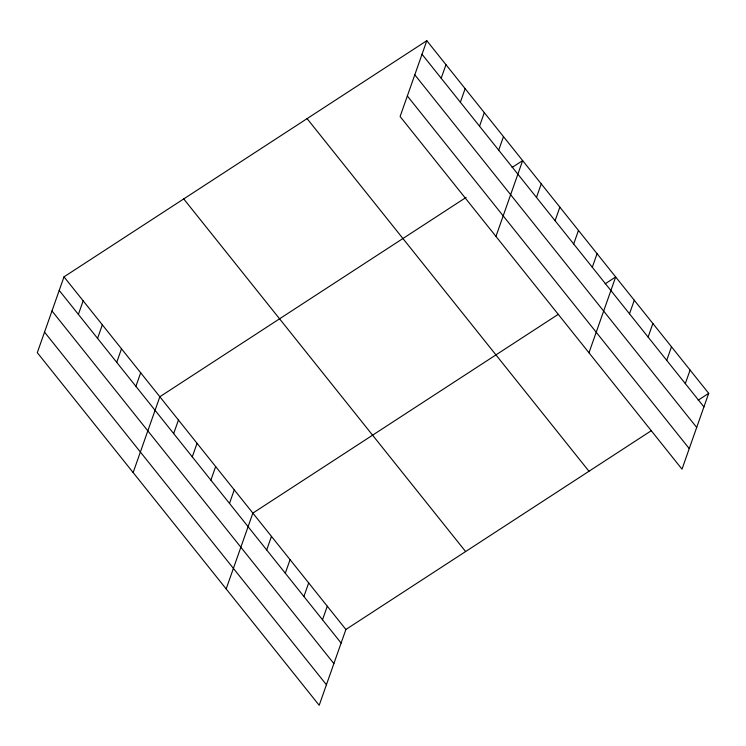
<?xml version="1.0" encoding="UTF-8"?>
<svg xmlns="http://www.w3.org/2000/svg" width="746" height="746" viewBox="0 0 746 746"><rect width="100%" height="100%" fill="white"/><g stroke="black" fill="none" stroke-linecap="round" stroke-linejoin="round"><path stroke-width="1.12" d="M426.805 40.704L400.108 116.516L682.003 469.15L708.7 393.338L426.805 40.704L63.997 276.85L37.3 352.662L319.195 705.296L345.892 629.484L651.23 430.74M78.386 314.392L83.17 300.825M97.558 338.376L102.342 324.808M116.73 362.351L121.505 348.783M135.893 386.335L140.677 372.767M133.142 472.563L159.84 396.741L466.138 197.382M173.669 433.585L178.453 420.017M192.272 456.86L197.056 443.292M210.885 480.135L215.659 466.567M229.488 503.41L234.263 489.833M226.169 588.93L252.866 513.108L558.204 314.374M266.695 549.951L271.469 536.383M441.194 78.246L445.977 64.678M285.298 573.226L290.082 559.659M460.366 102.23L465.14 88.662M303.902 596.502L308.685 582.934M479.538 126.205L484.313 112.637M322.514 619.777L327.289 606.209M498.701 150.188L503.485 136.621M495.95 236.417L522.648 160.595L512.11 167.458M536.477 197.438L541.251 183.87M555.08 220.713L559.864 207.146M573.683 243.989L578.467 230.421M592.296 267.264L597.07 253.696M588.976 352.783L615.674 276.962L605.137 283.825M629.503 313.805L634.277 300.237M648.106 337.08L652.881 323.512M666.71 360.355L671.493 346.787M685.313 383.63L690.097 370.063M698.163 400.192L708.7 393.338M422.031 54.272L703.926 406.906M414.795 74.814L696.689 427.449M407.344 95.973L689.239 448.616M307.082 118.623L588.976 471.267M183.73 198.921L465.616 551.555M63.997 276.85L345.892 629.484M59.223 290.418L341.118 643.052M51.987 310.961L333.882 663.595M44.536 332.119L326.431 684.753"/></g></svg>
